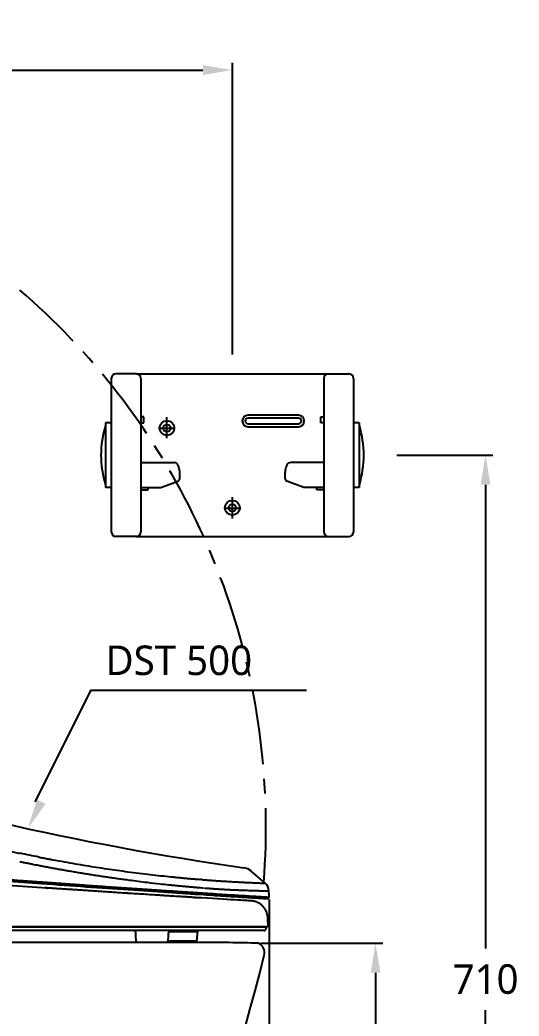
# Model space of a CAD drawing. Extents: x -4361 to 1554, y -156 to 2372.
# Drawn here: x -505 to -166, y 521 to 1196 of the extents above; entities that cross this region are included whole.
import ezdxf

# ---------------------------------------------------------------- set-up
doc = ezdxf.new("R2010")
doc.units = 0
doc.header["$LTSCALE"] = 20
doc.header["$MEASUREMENT"] = 0
doc.linetypes.add('CENTER', pattern=[2, 1.25, -0.25, 0.25, -0.25])
doc.layers.get('0').update_dxf_attribs({"linetype": 'CONTINUOUS'})
doc.layers.get('DEFPOINTS').update_dxf_attribs({"linetype": 'CONTINUOUS'})
for name, color, linetype in [('1', 7, 'CONTINUOUS'), ('2', 2, 'CONTINUOUS'), ('3', 3, 'CONTINUOUS'), ('4', 4, 'CONTINUOUS'), ('CENTER', 2, 'CENTER')]:
    doc.layers.add(name, color=color, linetype=linetype)
doc.styles.add('ROMANS', font='NanumGothic.ttf', dxfattribs={"height": 10.144927})
doc.styles.get("Standard").update_dxf_attribs({"font": 'NanumGothic.ttf'})
doc.dimstyles.get("Standard").update_dxf_attribs({"dimtxt": 2.7, "dimasz": 2.5, "dimexe": 1.5, "dimexo": 1.5, "dimgap": 1.5, "dimtad": 1, "dimdec": 0, "dimlfac": 10, "dimzin": 0, "dimdsep": 46, "dimtxsty": 'Standard', "dimcen": 0, "dimclrt": 2, "dimadec": 0, "dimazin": 0, "dimtfac": 1, "dimtdec": 0, "dimtmove": 0, "dimatfit": 3, "dimfxl": 0, "dimtolj": 1, "dimtzin": 0, "dimarcsym": 0})

# ---------------------------------------------------------------- blocks, each defined once
blk = doc.blocks.new('*D17')
at = {"color": 3, "lineweight": -2}
for p, q in [((-249.21, 901.32), (-184.14, 901.32)), ((-189.14, 881.32), (-189.14, 567.14)), ((-189.14, 211.32), (-189.14, 525.5)), ((-206.35, 191.32), (-184.14, 191.32))]:
    blk.add_line(p, q, dxfattribs=at)
at = {"color": 3}
for points in [[(-192.48, 881.32), (-185.81, 881.32), (-189.14, 901.32)], [(-192.48, 211.32), (-185.81, 211.32), (-189.14, 191.32)]]:
    blk.add_solid(points, dxfattribs=at)
at = {"layer": 'DEFPOINTS', "color": 0}
for p in [(-250.71, 901.32), (-207.85, 191.32), (-189.14, 191.32)]:
    blk.add_point(p, dxfattribs=at)
at = {"color": 2, "insert": (-189.14, 546.32), "char_height": 20, "attachment_point": 5}
blk.add_mtext('\\A1;710', dxfattribs=at)
blk = doc.blocks.new('*D18')
at = {"layer": '1', "color": 3, "lineweight": -2}
for p, q in [((-1080.65, 1108.16), (-1080.65, 1167.15)), ((-1060.65, 1162.15), (-380.65, 1162.15)), ((-360.65, 969.5), (-360.65, 1167.15))]:
    blk.add_line(p, q, dxfattribs=at)
at = {"layer": '1', "color": 3}
for points in [[(-1060.65, 1165.48), (-1060.65, 1158.81), (-1080.65, 1162.15)], [(-380.65, 1165.48), (-380.65, 1158.81), (-360.65, 1162.15)]]:
    blk.add_solid(points, dxfattribs=at)
at = {"layer": 'DEFPOINTS', "color": 0}
for p in [(-360.65, 1162.15), (-1080.65, 1106.66), (-360.65, 968)]:
    blk.add_point(p, dxfattribs=at)
at = {"layer": '1', "color": 2, "insert": (-720.65, 1182.99), "char_height": 20, "attachment_point": 5}
blk.add_mtext('\\A1;720', dxfattribs=at)
blk = doc.blocks.new('*D23')
at = {"color": 3, "lineweight": -2}
for p, q in [((-341.44, 570.7), (-258.65, 570.7)), ((-263.65, 550.7), (-263.65, 401.91)), ((-263.65, 211.32), (-263.65, 360.11)), ((-485.3, 191.32), (-258.65, 191.32))]:
    blk.add_line(p, q, dxfattribs=at)
at = {"color": 3}
for points in [[(-266.98, 550.7), (-260.32, 550.7), (-263.65, 570.7)], [(-266.98, 211.32), (-260.32, 211.32), (-263.65, 191.32)]]:
    blk.add_solid(points, dxfattribs=at)
at = {"layer": 'DEFPOINTS', "color": 0}
for p in [(-342.94, 570.7), (-486.8, 191.32), (-263.65, 191.32)]:
    blk.add_point(p, dxfattribs=at)
at = {"color": 2, "insert": (-263.65, 381.01), "char_height": 20, "attachment_point": 5}
blk.add_mtext('\\A1;380', dxfattribs=at)
blk = doc.blocks.new('*D14')
at = {"color": 3, "lineweight": -2}
for p, q in [((-335.78, 600.46), (-335.78, -45.98)), ((-1080.65, 189.82), (-1080.65, -45.98)), ((-1060.65, -40.98), (-355.78, -40.98))]:
    blk.add_line(p, q, dxfattribs=at)
at = {"color": 3}
for points in [[(-1060.65, -37.64), (-1060.65, -44.31), (-1080.65, -40.98)], [(-355.78, -37.64), (-355.78, -44.31), (-335.78, -40.98)]]:
    blk.add_solid(points, dxfattribs=at)
at = {"layer": 'DEFPOINTS', "color": 0}
for p in [(-335.78, 601.96), (-1080.65, 191.32), (-335.78, -40.98)]:
    blk.add_point(p, dxfattribs=at)
at = {"color": 2, "insert": (-710.22, -20.2), "char_height": 20, "attachment_point": 5}
blk.add_mtext('\\A1;745', dxfattribs=at)

msp = doc.modelspace()

# ---------------------------------------------------------------- linework, layer by layer
for p, q in [((-338.33, 611.4), (-347.82, 619.53)), ((-486.52, 608.23), (-487.13, 608.28)), ((-383.94, 601.48), (-384.42, 601.51)), ((-483.88, 581.82), (-664.45, 581.82)), ((-378.48, 581.82), (-483.88, 581.82)), ((-337.83, 581.82), (-378.48, 581.82)), ((-337.83, 580.82), (-337.83, 581.82)), ((-426.22, 577.82), (-426.22, 575.82)), ((-426.22, 575.82), (-425.98, 572.65)), ((-404.11, 572.65), (-403.83, 575.82)), ((-403.83, 575.82), (-403.83, 577.82)), ((-384.3, 578.56), (-403.63, 578.56)), ((-384.58, 573.27), (-384.3, 578.56))]:
    msp.add_line(p, q)
at = {"flags": 128}
for points in [[(-347.8, 619.51), (-350.19, 621.04), (-352.92, 621.84)], [(-486.59, 608.14), (-509.29, 609.69), (-536.95, 611.35), (-560.82, 613.07), (-584.88, 614.85), (-608.35, 616.64)], [(-384.38, 601.5), (-395.31, 602.19), (-406.86, 602.92), (-419, 603.7), (-431.67, 604.51), (-444.84, 605.37), (-458.44, 606.26), (-472.43, 607.19), (-486.07, 608.11)], [(-348.39, 599.44), (-348.39, 599.44), (-348.57, 599.45), (-349.06, 599.47), (-349.85, 599.51), (-350.79, 599.57), (-351.92, 599.63), (-353.34, 599.71), (-355.03, 599.81), (-356.98, 599.92), (-359.2, 600.05), (-361.68, 600.2), (-364.42, 600.36), (-367.4, 600.54), (-370.62, 600.73), (-374.08, 600.94), (-377.76, 601.16), (-381.67, 601.4), (-385.11, 601.6)]]:
    msp.add_lwpolyline(points, dxfattribs=at)
for centre, radius, start, end in [((-62.29, 2648.01), 2046.91, 252.37726, 261.83817), ((-342.49, 606.32), 6.57, 359.14546, 50.9237), ((-336.78, 601.93), 1, 266.45627, 1.73021), ((-4335.03, 524.32), 4000, 1.11203, 1.17319), ((-348.63, 594.95), 4.5, 87.00132, 92.53693), ((-339.33, 580.82), 1.5, 270, 0), ((-402.33, 577.82), 1.5, 90, 180), ((-383.5, 578.52), 0.8, 90, 177), ((-423.89, 572.77), 2.09, 183.39679, 224.18359), ((-406.1, 572.82), 2, 310.37912, 355), ((-385.58, 573.32), 1, 270, 356.99995), ((-375.47, -477.63), 1048.83, 88.2225, 90.39731), ((-345.82, 564.32), 7, 345.02477, 65.63388), ((-1863.35, 943.02), 1571.02, 331.52271, 345.98549)]:
    msp.add_arc(centre, radius, start, end)
for points, knots in [([(-679.48, 683.4), (-678.7, 683.09), (-677.17, 682.47), (-674.88, 681.57), (-672.64, 680.69), (-670.44, 679.83), (-668.3, 679), (-666.19, 678.18), (-664.14, 677.39), (-662.13, 676.63), (-657.43, 674.85), (-650.07, 672.11), (-639.98, 668.48), (-629.61, 664.87), (-619.29, 661.41), (-608.33, 657.86), (-597.04, 654.34), (-585.59, 650.92), (-574.36, 647.71), (-563.48, 644.72), (-552.47, 641.83), (-541.47, 639.09), (-533.03, 637.08), (-523.05, 635.7), (-519.64, 634.93), (-516.06, 634.14), (-512.3, 633.32), (-508.38, 632.47), (-505.71, 631.91), (-504.34, 631.63)], [0, 0, 0, 0, 0.0138734, 0.0274604, 0.0407621, 0.0537798, 0.0665145, 0.0789673, 0.0911392, 0.1030313, 0.1146445, 0.1743901, 0.2332494, 0.2926039, 0.3566416, 0.4143727, 0.4843971, 0.5538583, 0.6141013, 0.6800954, 0.7433561, 0.8059629, 0.8717218, 0.8905761, 0.9104379, 0.9313089, 0.9531911, 0.9760871, 1, 1, 1, 1]), ([(-696.83, 628.27), (-695.94, 628.19), (-694.15, 628.04), (-691.48, 627.81), (-688.81, 627.58), (-686.15, 627.35), (-683.49, 627.13), (-680.84, 626.9), (-678.19, 626.68), (-675.54, 626.45), (-672.9, 626.23), (-670.27, 626.01), (-667.64, 625.79), (-665.01, 625.57), (-662.39, 625.35), (-659.77, 625.13), (-657.16, 624.92), (-654.55, 624.7), (-651.95, 624.48), (-649.36, 624.27), (-646.76, 624.06), (-644.18, 623.84), (-641.6, 623.63), (-639.02, 623.42), (-636.45, 623.21), (-633.88, 623), (-631.32, 622.79), (-628.77, 622.58), (-626.22, 622.38), (-623.67, 622.17), (-621.13, 621.97), (-618.6, 621.76), (-616.07, 621.56), (-613.55, 621.36), (-611.03, 621.15), (-608.52, 620.95), (-606.01, 620.75), (-603.51, 620.55), (-601.01, 620.36), (-598.52, 620.16), (-596.04, 619.96), (-592.58, 619.69), (-588.14, 619.34), (-582.73, 618.92), (-577.34, 618.5), (-571.96, 618.08), (-566.61, 617.67), (-561.27, 617.26), (-555.95, 616.85), (-550.64, 616.44), (-545.36, 616.04), (-540.09, 615.65), (-534.85, 615.25), (-525.62, 614.86), (-520.41, 614.48), (-515.22, 614.09), (-510.05, 613.71), (-504.91, 613.33), (-499.78, 612.96), (-494.67, 612.59), (-491.28, 612.34), (-489.58, 612.22)], [0, 0, 0, 0, 0.0129911, 0.0259606, 0.0389085, 0.0518349, 0.0647398, 0.0776231, 0.0904848, 0.103325, 0.1161436, 0.1289406, 0.1417161, 0.1544701, 0.1672024, 0.1799133, 0.1926025, 0.2052702, 0.2179163, 0.2305409, 0.2431439, 0.2557254, 0.2682852, 0.2808236, 0.2933403, 0.3058355, 0.3183091, 0.3307612, 0.3431916, 0.3556006, 0.3679879, 0.3803537, 0.3926979, 0.4050206, 0.4173217, 0.4296012, 0.4418591, 0.4540955, 0.4663103, 0.4785035, 0.4906752, 0.5028253, 0.529434, 0.5559936, 0.5825041, 0.6089656, 0.635378, 0.6617414, 0.6880557, 0.7143209, 0.740537, 0.7667041, 0.7928221, 0.8188911, 0.844911, 0.8708818, 0.8968036, 0.9226763, 0.9484999, 0.9742745, 1, 1, 1, 1]), ([(-491.81, 629.1), (-491.43, 629.03), (-490.68, 628.88), (-489.93, 628.74), (-489.55, 628.67)], [0, 0, 0, 0, 0.499994, 1, 1, 1, 1]), ([(-489.55, 628.67), (-489.1, 628.58), (-488.18, 628.4), (-486.79, 628.13), (-485.37, 627.86), (-483.92, 627.59), (-480.3, 626.91), (-474.65, 625.88), (-467.15, 624.57), (-457.5, 622.97), (-445.59, 621.12), (-433.57, 619.44), (-423.8, 618.19), (-416.27, 617.28), (-409.09, 616.47), (-403.53, 615.89), (-399.47, 615.48), (-396.79, 615.22), (-394.19, 614.97), (-391.66, 614.74), (-389.21, 614.52), (-386.82, 614.31), (-384.51, 614.11), (-383, 613.99), (-382.25, 613.93)], [0, 0, 0, 0, 0.01144, 0.023136, 0.035087, 0.047293, 0.059754, 0.126886, 0.191105, 0.252501, 0.37783, 0.506279, 0.579686, 0.651397, 0.721418, 0.78976, 0.817745, 0.845233, 0.872232, 0.898744, 0.924774, 0.950325, 0.975399, 1, 1, 1, 1]), ([(-696.91, 627.24), (-662.62, 624.3), (-628.31, 621.47), (-560.41, 616.11), (-522.81, 613.57), (-489.95, 611.2)], [0, 0, 0, 0, 0.5, 0.5, 1, 1, 1, 1]), ([(-490.3, 611.23), (-491.11, 611.29), (-492.75, 611.4), (-495.21, 611.58), (-497.66, 611.76), (-500.12, 611.94), (-502.58, 612.12), (-505.03, 612.3), (-507.49, 612.48), (-509.95, 612.66), (-512.41, 612.84), (-514.87, 613.02), (-521, 613.47), (-534.81, 614.21), (-548.31, 615.22), (-561.85, 616.26), (-575.33, 617.3), (-588.76, 618.35), (-601.96, 619.39), (-615.04, 620.44), (-627.78, 621.47), (-640.31, 622.49), (-652.34, 623.48), (-664.09, 624.46), (-673.51, 625.25), (-680.88, 625.87), (-686.2, 626.33), (-691.55, 626.78), (-695.12, 627.09), (-696.91, 627.24)], [0, 0, 0, 0, 0.012464, 0.024918, 0.037363, 0.049797, 0.062222, 0.074637, 0.087043, 0.09944, 0.111828, 0.124207, 0.136578, 0.204114, 0.271685, 0.338603, 0.405781, 0.47176, 0.537293, 0.60049, 0.66414, 0.724262, 0.784264, 0.840206, 0.896076, 0.921897, 0.947823, 0.973857, 1, 1, 1, 1]), ([(-504.57, 626.06), (-503.86, 625.91), (-502.44, 625.62), (-500.31, 625.19), (-498.19, 624.76), (-496.09, 624.35), (-494, 623.94), (-492.61, 623.67), (-491.92, 623.53)], [0, 0, 0, 0, 0.169159, 0.337321, 0.504485, 0.670654, 0.835825, 1, 1, 1, 1]), ([(-489.66, 623.09), (-489.17, 623), (-488.2, 622.81), (-486.73, 622.53), (-485.24, 622.25), (-483.74, 621.97), (-482.23, 621.69), (-480.7, 621.41), (-479.15, 621.13), (-477.59, 620.85), (-476.01, 620.57), (-474.42, 620.29), (-472.82, 620.01), (-471.2, 619.73), (-469.57, 619.44), (-467.92, 619.16), (-466.26, 618.88), (-464.59, 618.6), (-462.9, 618.33), (-461.2, 618.05), (-459.49, 617.77), (-457.77, 617.5), (-456.03, 617.22), (-454.28, 616.95), (-452.52, 616.67), (-450.75, 616.4), (-448.97, 616.13), (-447.17, 615.87), (-445.37, 615.6), (-443.55, 615.34), (-441.73, 615.08), (-439.9, 614.82), (-438.05, 614.56), (-436.2, 614.3), (-434.34, 614.05), (-432.47, 613.8), (-427.08, 613.08), (-419.33, 612.12), (-410.4, 611.09), (-404.53, 610.47), (-400.59, 610.06), (-397.65, 609.77), (-394.79, 609.49), (-392.06, 609.24), (-389.47, 609), (-387, 608.78), (-384.65, 608.58), (-382.42, 608.4), (-380.99, 608.28), (-380.29, 608.23)], [0, 0, 0, 0, 0.011972, 0.024091, 0.036357, 0.04877, 0.061331, 0.074038, 0.086893, 0.099894, 0.113043, 0.126339, 0.139781, 0.153371, 0.167109, 0.180993, 0.195024, 0.209202, 0.223528, 0.238001, 0.25262, 0.267387, 0.282301, 0.297362, 0.31257, 0.327924, 0.343426, 0.359075, 0.374871, 0.390814, 0.406903, 0.42314, 0.439523, 0.456054, 0.472731, 0.489556, 0.506527, 0.618756, 0.703402, 0.760464, 0.789942, 0.819779, 0.848594, 0.876385, 0.903153, 0.928899, 0.953622, 0.977322, 1, 1, 1, 1]), ([(-381.03, 603.73), (-381.4, 603.76), (-382.13, 603.81), (-383.24, 603.88), (-384.35, 603.95), (-385.47, 604.02), (-386.59, 604.1), (-389.44, 604.28), (-394.09, 604.59), (-400.57, 605.01), (-407.14, 605.45), (-413.93, 605.9), (-421.04, 606.38), (-428.54, 606.89), (-436.26, 607.42), (-444.17, 607.96), (-452.18, 608.52), (-460.12, 609.08), (-468.05, 609.63), (-474.24, 610.07), (-478.78, 610.4), (-481.64, 610.6), (-484.51, 610.81), (-487.39, 611.02), (-489.33, 611.16), (-490.3, 611.23)], [0, 0, 0, 0, 0.01203, 0.02403, 0.036003, 0.047947, 0.059864, 0.071754, 0.138424, 0.204914, 0.268844, 0.3328, 0.401468, 0.470091, 0.540564, 0.611119, 0.680658, 0.750214, 0.815877, 0.881849, 0.905421, 0.92902, 0.952647, 0.976306, 1, 1, 1, 1]), ([(-489.58, 612.22), (-489.59, 612.07), (-489.61, 611.93), (-489.66, 611.68), (-489.69, 611.58), (-489.74, 611.41), (-489.78, 611.34), (-489.86, 611.23), (-489.9, 611.2), (-489.95, 611.2)], [0, 0, 0, 0, 0.25, 0.25, 0.5, 0.5, 0.75, 0.75, 1, 1, 1, 1]), ([(-489.95, 611.2), (-479.68, 610.46), (-469.61, 609.74), (-449.97, 608.36), (-440.4, 607.7), (-421.93, 606.44), (-413.02, 605.84), (-395.99, 604.71), (-387.86, 604.18), (-380.19, 603.68)], [0, 0, 0, 0, 0.25, 0.25, 0.5, 0.5, 0.75, 0.75, 1, 1, 1, 1]), ([(-489.58, 612.22), (-489.05, 612.18), (-488, 612.11), (-486.42, 611.99), (-484.85, 611.88), (-483.29, 611.77), (-481.73, 611.66), (-480.18, 611.55), (-478.64, 611.44), (-477.1, 611.33), (-475.57, 611.22), (-474.05, 611.11), (-472.54, 611), (-471.03, 610.9), (-469.53, 610.79), (-468.04, 610.69), (-466.55, 610.58), (-465.07, 610.48), (-463.6, 610.37), (-462.14, 610.27), (-460.68, 610.17), (-457.21, 609.93), (-451.79, 609.55), (-444.52, 609.04), (-437.41, 608.56), (-430.42, 608.08), (-423.54, 607.61), (-416.76, 607.16), (-410.17, 606.72), (-405.01, 606.37), (-401.19, 606.12), (-398.66, 605.95), (-396.15, 605.79), (-393.67, 605.62), (-391.22, 605.46), (-388.8, 605.31), (-386.41, 605.15), (-384.05, 605), (-381.72, 604.85), (-380.19, 604.75), (-379.42, 604.7)], [0, 0, 0, 0, 0.012828, 0.025626, 0.038392, 0.051127, 0.063832, 0.076505, 0.089147, 0.101759, 0.114339, 0.126889, 0.139407, 0.151895, 0.164351, 0.176777, 0.189171, 0.201534, 0.213867, 0.226168, 0.238439, 0.250678, 0.314057, 0.376887, 0.439167, 0.500898, 0.563926, 0.626563, 0.688811, 0.750669, 0.775798, 0.800883, 0.825925, 0.850923, 0.875878, 0.90079, 0.925657, 0.950482, 0.975263, 1, 1, 1, 1]), ([(-386.23, 601.7), (-386.6, 601.72), (-387.34, 601.76), (-388.47, 601.84), (-389.64, 601.91), (-390.83, 601.98), (-392.04, 602.06), (-393.29, 602.14), (-394.57, 602.22), (-395.88, 602.3), (-397.22, 602.38), (-400.29, 602.58), (-405.08, 602.88), (-412.82, 603.37), (-421.96, 603.95), (-431.16, 604.54), (-439.14, 605.05), (-445.72, 605.48), (-452.39, 605.92), (-459.07, 606.35), (-465.84, 606.8), (-471.43, 607.17), (-475.75, 607.45), (-478.64, 607.65), (-481.45, 607.83), (-484.2, 608.02), (-486.01, 608.14), (-486.9, 608.2)], [0, 0, 0, 0, 0.013183, 0.026616, 0.040298, 0.054227, 0.068402, 0.08282, 0.097482, 0.112385, 0.12753, 0.142916, 0.216094, 0.285799, 0.391735, 0.500091, 0.561653, 0.62509, 0.689152, 0.750072, 0.811182, 0.875037, 0.901509, 0.927241, 0.952234, 0.976488, 1, 1, 1, 1]), ([(-381.44, 613.86), (-381.15, 613.84), (-380.56, 613.79), (-379.7, 613.72), (-378.86, 613.66), (-378.03, 613.59), (-377.21, 613.53), (-376.42, 613.47), (-375.64, 613.41), (-374.88, 613.35), (-374.13, 613.3), (-373.39, 613.25), (-372.47, 613.18), (-371.36, 613.1), (-370.05, 613.01), (-368.74, 612.92), (-367.44, 612.84), (-366.14, 612.76), (-365.29, 612.7), (-364.86, 612.68)], [0, 0, 0, 0, 0.0486696, 0.0967577, 0.1442705, 0.191214, 0.237594, 0.283416, 0.3286853, 0.373407, 0.4175861, 0.4612274, 0.5043354, 0.5838152, 0.6645007, 0.7464237, 0.8296204, 0.914131, 1, 1, 1, 1]), ([(-379.47, 608.16), (-379.18, 608.14), (-378.59, 608.09), (-377.72, 608.02), (-376.86, 607.96), (-376.02, 607.89), (-375.19, 607.83), (-374.37, 607.77), (-373.57, 607.71), (-372.78, 607.66), (-372, 607.61), (-371.24, 607.55), (-370.49, 607.51), (-369.76, 607.46), (-369.03, 607.41), (-368.32, 607.37), (-367.62, 607.33), (-366.94, 607.29), (-366.26, 607.25), (-365.6, 607.21), (-364.95, 607.18), (-364.31, 607.14), (-363.69, 607.11), (-363.07, 607.08), (-362.67, 607.06), (-362.47, 607.05)], [0, 0, 0, 0, 0.047392, 0.094429, 0.141112, 0.18744, 0.233412, 0.279028, 0.324289, 0.369193, 0.413741, 0.457933, 0.501768, 0.545248, 0.58837, 0.631137, 0.673547, 0.7156, 0.757298, 0.798639, 0.839624, 0.880253, 0.920525, 0.960441, 1, 1, 1, 1]), ([(-364.86, 612.68), (-364.09, 612.63), (-362.55, 612.54), (-360.3, 612.41), (-357.92, 612.28), (-355.93, 612.17), (-354.33, 612.09), (-353.23, 612.04), (-352.18, 611.98), (-351.2, 611.94), (-350.29, 611.89), (-349.42, 611.85), (-348.23, 611.8), (-346.8, 611.73), (-345.2, 611.66), (-343.72, 611.6), (-342.24, 611.54), (-341.08, 611.49), (-340.26, 611.46), (-339.77, 611.45), (-339.36, 611.43), (-338.98, 611.41), (-338.64, 611.4), (-338.43, 611.39), (-338.31, 611.39), (-338.33, 611.39), (-338.34, 611.39)], [0, 0, 0, 0, 0.045615, 0.091134, 0.140788, 0.200489, 0.228935, 0.256635, 0.283594, 0.309816, 0.3353, 0.360047, 0.38405, 0.442328, 0.495585, 0.551706, 0.61443, 0.691877, 0.734636, 0.771224, 0.80157, 0.839324, 0.886538, 0.936166, 0.974305, 1, 1, 1, 1]), ([(-338.05, 601.01), (-338.05, 601.01), (-337.94, 601), (-338.32, 601.02), (-339.23, 601.08), (-340.88, 601.18), (-343.16, 601.32), (-346.06, 601.51), (-349.82, 601.74), (-354.57, 602.04), (-360.39, 602.41), (-366.81, 602.82), (-373.64, 603.26), (-378.59, 603.58), (-381.03, 603.73)], [0, 0, 0, 0, 0.000325, 0.085218, 0.170152, 0.255095, 0.340059, 0.425229, 0.510167, 0.61232, 0.714244, 0.813635, 0.908369, 1, 1, 1, 1]), ([(-380.19, 603.68), (-377.51, 603.51), (-372.16, 603.16), (-365, 602.7), (-358.53, 602.29), (-352.85, 601.93), (-347.98, 601.63), (-343.95, 601.37), (-340.79, 601.18), (-338.5, 601.03), (-337.22, 600.96), (-336.69, 600.92), (-336.84, 600.93), (-336.84, 600.93)], [0, 0, 0, 0, 0.100069, 0.200122, 0.300157, 0.400159, 0.500121, 0.600064, 0.700005, 0.799938, 0.899858, 0.999757, 1, 1, 1, 1]), ([(-379.42, 604.7), (-376.7, 604.52), (-371.31, 604.18), (-364.1, 603.72), (-357.59, 603.31), (-351.89, 602.95), (-346.99, 602.64), (-342.94, 602.39), (-339.75, 602.19), (-337.48, 602.05), (-336.05, 601.97), (-335.87, 601.95), (-335.78, 601.95)], [0, 0, 0, 0, 0.101033, 0.200696, 0.300439, 0.400656, 0.500028, 0.600378, 0.70027, 0.80012, 0.900162, 1, 1, 1, 1]), ([(-362.47, 607.05), (-361.5, 607), (-359.51, 606.91), (-356.67, 606.79), (-354.02, 606.69), (-351.71, 606.61), (-349.7, 606.54), (-347.86, 606.48), (-345.98, 606.43), (-344.12, 606.38), (-342.31, 606.33), (-340.67, 606.3), (-339.17, 606.27), (-337.83, 606.24), (-336.78, 606.23), (-336.15, 606.22), (-335.81, 606.21), (-335.92, 606.22), (-335.95, 606.22)], [0, 0, 0, 0, 0.057523, 0.117499, 0.179928, 0.235341, 0.283339, 0.333259, 0.385102, 0.447383, 0.51168, 0.577993, 0.646321, 0.725953, 0.81255, 0.893893, 0.974507, 1, 1, 1, 1]), ([(-336.65, 587.99), (-336.66, 588.1), (-336.67, 588.33), (-336.7, 588.66), (-336.74, 588.99), (-336.79, 589.31), (-336.84, 589.62), (-336.9, 589.92), (-336.97, 590.22), (-337.04, 590.51), (-337.12, 590.79), (-337.2, 591.06), (-337.29, 591.33), (-337.38, 591.59), (-337.47, 591.84), (-337.57, 592.08), (-337.67, 592.31), (-337.78, 592.54), (-337.88, 592.75), (-337.99, 592.96), (-338.09, 593.17), (-338.2, 593.36), (-338.31, 593.55), (-338.42, 593.73), (-338.53, 593.9), (-338.64, 594.07), (-338.74, 594.23), (-338.85, 594.38), (-338.95, 594.53), (-339.06, 594.66), (-339.16, 594.8), (-339.26, 594.92), (-339.35, 595.04), (-339.45, 595.16), (-339.54, 595.26), (-339.63, 595.37), (-339.71, 595.46), (-339.8, 595.55), (-339.88, 595.64), (-339.95, 595.72), (-340.02, 595.8), (-340.09, 595.87), (-340.16, 595.93), (-340.22, 595.99), (-340.27, 596.05), (-340.33, 596.1), (-340.37, 596.14), (-340.59, 596.34), (-340.97, 596.68), (-341.55, 597.14), (-342.16, 597.55), (-342.78, 597.93), (-343.43, 598.26), (-344.08, 598.55), (-344.75, 598.8), (-345.43, 599.01), (-346.11, 599.18), (-346.8, 599.31), (-347.48, 599.4), (-348.17, 599.44), (-348.63, 599.44), (-348.85, 599.44)], [0, 0, 0, 0, 0.018456, 0.036575, 0.054356, 0.071799, 0.088904, 0.105672, 0.122102, 0.138194, 0.153949, 0.169366, 0.184445, 0.199186, 0.21359, 0.227656, 0.241384, 0.254774, 0.267827, 0.280542, 0.292919, 0.304959, 0.316661, 0.328025, 0.339051, 0.34974, 0.360091, 0.370104, 0.379779, 0.389117, 0.398117, 0.406779, 0.415103, 0.42309, 0.430739, 0.43805, 0.445024, 0.451659, 0.457957, 0.463917, 0.46954, 0.474825, 0.479772, 0.484381, 0.488652, 0.492586, 0.496182, 0.499441, 0.539593, 0.579472, 0.619075, 0.658404, 0.697458, 0.736237, 0.774742, 0.812972, 0.850927, 0.888607, 0.926013, 0.963144, 1, 1, 1, 1]), ([(-611.17, 581.82), (-610.37, 581.82), (-608.79, 581.82), (-606.41, 581.82), (-604.03, 581.82), (-601.65, 581.82), (-599.28, 581.82), (-596.9, 581.82), (-594.53, 581.82), (-592.16, 581.82), (-589.79, 581.82), (-587.43, 581.82), (-585.06, 581.82), (-582.7, 581.82), (-580.34, 581.82), (-577.98, 581.82), (-575.62, 581.82), (-573.26, 581.82), (-570.91, 581.82), (-568.56, 581.82), (-566.21, 581.82), (-563.86, 581.82), (-561.51, 581.82), (-559.17, 581.82), (-556.83, 581.82), (-554.49, 581.82), (-552.15, 581.82), (-549.82, 581.82), (-547.48, 581.82), (-545.15, 581.82), (-542.82, 581.82), (-540.5, 581.82), (-538.17, 581.82), (-535.85, 581.82), (-533.53, 581.82), (-531.22, 581.82), (-524.9, 581.82), (-522.59, 581.82), (-520.28, 581.82), (-517.98, 581.82), (-515.67, 581.82), (-513.37, 581.82), (-511.08, 581.82), (-508.78, 581.82), (-506.49, 581.82), (-504.2, 581.82), (-501.91, 581.82), (-499.63, 581.82), (-497.35, 581.82), (-495.07, 581.82), (-492.8, 581.82), (-490.52, 581.82), (-488.25, 581.82), (-485.99, 581.82), (-484.48, 581.82), (-483.73, 581.82)], [0, 0, 0, 0, 0.018931, 0.03786, 0.056787, 0.075711, 0.094633, 0.113552, 0.132469, 0.151383, 0.170295, 0.189204, 0.208111, 0.227016, 0.245918, 0.264818, 0.283715, 0.30261, 0.321502, 0.340392, 0.359279, 0.378164, 0.397047, 0.415927, 0.434805, 0.45368, 0.472553, 0.491423, 0.510291, 0.529156, 0.548019, 0.56688, 0.585738, 0.604594, 0.623447, 0.642298, 0.661146, 0.679992, 0.698836, 0.717677, 0.736515, 0.755352, 0.774185, 0.793017, 0.811845, 0.830672, 0.849496, 0.868317, 0.887137, 0.905953, 0.924767, 0.943579, 0.962389, 0.981196, 1, 1, 1, 1]), ([(-483.73, 581.82), (-473.77, 581.82), (-464.01, 581.82), (-445.03, 581.82), (-435.81, 581.82), (-418.04, 581.82), (-409.49, 581.82), (-393.2, 581.82), (-385.45, 581.82), (-378.16, 581.82)], [0, 0, 0, 0, 0.25, 0.25, 0.5, 0.5, 0.75, 0.75, 1, 1, 1, 1]), ([(-378.16, 581.82), (-371.71, 581.82), (-365.9, 581.82), (-355.77, 581.82), (-351.46, 581.82), (-344.5, 581.82), (-341.85, 581.82), (-338.3, 581.82), (-337.4, 581.82), (-337.4, 581.82)], [0, 0, 0, 0, 0.25, 0.25, 0.5, 0.5, 0.75, 0.75, 1, 1, 1, 1]), ([(-336.41, 582.87), (-336.41, 582.85), (-336.4, 582.71), (-336.46, 582.43), (-336.64, 582.15), (-336.84, 581.99), (-337.01, 581.9), (-337.2, 581.83), (-337.34, 581.82), (-337.4, 581.82)], [0, 0, 0, 0, 0.02977, 0.271719, 0.513668, 0.627471, 0.74646, 0.870637, 1, 1, 1, 1]), ([(-484.35, 579.32), (-485.14, 579.32), (-486.71, 579.32), (-489.08, 579.32), (-491.46, 579.32), (-493.83, 579.32), (-496.21, 579.32), (-498.59, 579.32), (-500.97, 579.32), (-503.36, 579.32), (-505.74, 579.32), (-508.14, 579.32), (-510.53, 579.32), (-512.93, 579.32), (-515.33, 579.32), (-517.73, 579.32), (-520.13, 579.32), (-522.54, 579.32), (-524.95, 579.32), (-534.19, 579.32), (-542.27, 579.32), (-553.24, 579.32), (-564.24, 579.32), (-575.28, 579.32), (-586.36, 579.32), (-597.47, 579.32), (-608.6, 579.32), (-617.69, 579.32), (-624.72, 579.32), (-629.68, 579.32), (-634.64, 579.32), (-639.6, 579.32), (-644.57, 579.32), (-649.54, 579.32), (-654.51, 579.32), (-659.48, 579.32), (-662.8, 579.32), (-664.45, 579.32)], [0, 0, 0, 0, 0.0138759, 0.02775, 0.0416226, 0.0554937, 0.0693637, 0.0832328, 0.0971012, 0.1109691, 0.1248368, 0.1387045, 0.1525723, 0.1664406, 0.1803096, 0.1941794, 0.2080504, 0.2219227, 0.2357965, 0.2496721, 0.3122633, 0.3748347, 0.4374067, 0.5000003, 0.5625915, 0.6251628, 0.6877349, 0.7503284, 0.7780775, 0.8058204, 0.833559, 0.8612951, 0.8890303, 0.9167667, 0.9445059, 0.9722497, 1, 1, 1, 1]), ([(-379.56, 579.32), (-379.94, 579.32), (-380.7, 579.32), (-381.85, 579.32), (-383.01, 579.32), (-384.17, 579.32), (-385.35, 579.32), (-386.52, 579.32), (-387.71, 579.32), (-388.9, 579.32), (-390.1, 579.32), (-391.31, 579.32), (-392.52, 579.32), (-393.74, 579.32), (-394.97, 579.32), (-396.2, 579.32), (-397.45, 579.32), (-398.7, 579.32), (-399.95, 579.32), (-401.21, 579.32), (-404.08, 579.32), (-408.62, 579.32), (-414.92, 579.32), (-421.37, 579.32), (-427.94, 579.32), (-434.64, 579.32), (-441.46, 579.32), (-448.4, 579.32), (-454.03, 579.32), (-458.28, 579.32), (-461.12, 579.32), (-463.98, 579.32), (-466.85, 579.32), (-469.73, 579.32), (-472.62, 579.32), (-475.53, 579.32), (-478.46, 579.32), (-481.4, 579.32), (-483.36, 579.32), (-484.35, 579.32)], [0, 0, 0, 0, 0.013123, 0.026242, 0.039357, 0.052469, 0.065577, 0.078684, 0.091788, 0.104891, 0.117993, 0.131095, 0.144197, 0.1573, 0.170404, 0.18351, 0.196618, 0.20973, 0.222844, 0.235963, 0.249086, 0.311842, 0.374541, 0.437241, 0.500001, 0.562757, 0.625456, 0.688156, 0.750915, 0.775844, 0.800759, 0.825663, 0.850561, 0.875454, 0.900348, 0.925246, 0.950152, 0.975069, 1, 1, 1, 1]), ([(-427.52, 579.32), (-427.35, 579.32), (-427.18, 579.28), (-426.87, 579.13), (-426.72, 579.02), (-426.48, 578.74), (-426.39, 578.58), (-426.26, 578.21), (-426.22, 578.02), (-426.22, 577.82)], [0, 0, 0, 0, 0.25, 0.25, 0.5, 0.5, 0.75, 0.75, 1, 1, 1, 1]), ([(-339.33, 579.32), (-339.33, 579.32), (-339.33, 579.32), (-339.35, 579.32), (-339.37, 579.32), (-339.41, 579.32), (-339.45, 579.32), (-339.51, 579.32), (-339.58, 579.32), (-339.65, 579.32), (-339.74, 579.32), (-339.83, 579.32), (-339.94, 579.32), (-340.25, 579.32), (-340.9, 579.32), (-342.16, 579.32), (-343.77, 579.32), (-345.7, 579.32), (-347.95, 579.32), (-350.5, 579.32), (-353.35, 579.32), (-356.44, 579.32), (-359.8, 579.32), (-363.37, 579.32), (-367.15, 579.32), (-370.24, 579.32), (-372.51, 579.32), (-373.88, 579.32), (-375.26, 579.32), (-376.67, 579.32), (-378.1, 579.32), (-379.07, 579.32), (-379.56, 579.32)], [0, 0, 0, 0, 0.0109605, 0.0219172, 0.0328709, 0.0438224, 0.0547725, 0.0657219, 0.0766714, 0.0876219, 0.098574, 0.1095286, 0.1204865, 0.1314483, 0.1968292, 0.2622148, 0.3269376, 0.3916652, 0.4554252, 0.5191901, 0.5817103, 0.6442351, 0.7052715, 0.7663126, 0.8256586, 0.8850095, 0.9041796, 0.9233422, 0.9425013, 0.9616612, 0.980826, 1, 1, 1, 1]), ([(-487.01, 571.32), (-495.08, 571.32), (-503.22, 571.32), (-519.57, 571.32), (-531.79, 571.32), (-548.31, 571.32), (-556.62, 571.32), (-573.29, 571.32), (-581.65, 571.32), (-598.44, 571.32), (-606.86, 571.32), (-623.74, 571.32), (-632.2, 571.32), (-649.15, 571.32), (-657.64, 571.32), (-674.62, 571.32), (-683.13, 571.32), (-691.63, 571.32)], [0, 0, 0, 0, 0.125, 0.125, 0.25, 0.25, 0.375, 0.375, 0.5, 0.5, 0.625, 0.625, 0.75, 0.75, 0.875, 0.875, 1, 1, 1, 1]), ([(-383.77, 571.32), (-387.3, 571.32), (-390.95, 571.32), (-398.47, 571.32), (-402.34, 571.32), (-410.28, 571.32), (-414.35, 571.32), (-422.68, 571.32), (-426.94, 571.32), (-435.63, 571.32), (-440.06, 571.32), (-449.08, 571.32), (-453.67, 571.32), (-462.98, 571.32), (-467.7, 571.32), (-477.27, 571.32), (-482.11, 571.32), (-487.01, 571.32)], [0, 0, 0, 0, 0.125, 0.125, 0.25, 0.25, 0.375, 0.375, 0.5, 0.5, 0.625, 0.625, 0.75, 0.75, 0.875, 0.875, 1, 1, 1, 1]), ([(-404.2, 572.32), (-403.56, 572.32), (-400.98, 572.32), (-397.2, 572.32), (-392.96, 572.32), (-389.65, 572.32), (-387.3, 572.32), (-385.84, 572.32), (-385.67, 572.32), (-385.58, 572.32)], [0, 0, 0, 0, 0.0524426, 0.2112526, 0.3711777, 0.5311027, 0.6899128, 0.8465391, 1, 1, 1, 1]), ([(-382.74, 571.17), (-382.74, 571.18), (-383.07, 571.32), (-383.42, 571.32), (-383.77, 571.32)], [0, 0, 0, 0, 0.007117, 1, 1, 1, 1])]:
    msp.add_open_spline(points, degree=3, knots=knots)
for points, degree in [([(-491.81, 629.1), (-495.98, 629.92), (-500.16, 630.76), (-504.34, 631.63)], 3), ([(-491.92, 623.53), (-491.17, 623.39), (-490.41, 623.24), (-489.66, 623.09)], 3), ([(-486.9, 608.2), (-487.08, 608.21), (-487.26, 608.22), (-487.45, 608.23)], 3), ([(-486.6, 608.06), (-487.07, 608.16)], 1), ([(-486.53, 608.13), (-486.07, 608.04)], 1), ([(-381.44, 613.86), (-381.71, 613.88), (-381.98, 613.91), (-382.25, 613.93)], 3), ([(-385.76, 601.67), (-386.24, 601.62)], 1), ([(-386.23, 601.7), (-386.08, 601.69), (-385.92, 601.68), (-385.76, 601.67)], 3), ([(-385.11, 601.57), (-385.77, 601.61)], 1), ([(-336.41, 582.87), (-336.49, 584.57), (-336.58, 586.28), (-336.66, 587.99)], 3)]:
    msp.add_open_spline(points, degree=degree)
at = {"layer": '1'}
for p, q in [((-404.98, 912.75), (-404.98, 927.06)), ((-410.37, 919.63), (-399.35, 919.63)), ((-360.65, 858.52), (-360.65, 872.83)), ((-366.04, 865.4), (-355.02, 865.4))]:
    msp.add_line(p, q, dxfattribs=at)
at = {"layer": '3'}
msp.add_lwpolyline([(-494.17, 666.53), (-456.42, 742.23), (-310.36, 742.23)], dxfattribs=at)
msp.add_solid([(-487.18, 665.05), (-499.09, 648.64), (-493.15, 668.02)], dxfattribs=at)
at = {"layer": '4'}
for p, q in [((-442.65, 953.32), (-442.65, 849.32)), ((-425.65, 956.32), (-439.65, 956.32)), ((-425.65, 956.32), (-295.65, 956.32)), ((-422.65, 953.32), (-422.65, 849.32)), ((-298.65, 953.32), (-298.65, 849.32)), ((-295.65, 956.32), (-281.65, 956.32)), ((-278.65, 953.32), (-278.65, 849.32)), ((-420.55, 927.34), (-422.65, 927.34)), ((-420.55, 923.32), (-420.55, 927.34)), ((-300.74, 927.34), (-298.65, 927.34)), ((-300.74, 923.32), (-300.74, 927.34)), ((-446.65, 923.32), (-446.65, 879.32)), ((-442.65, 923.32), (-446.65, 923.32)), ((-422.65, 923.32), (-420.55, 923.32)), ((-298.65, 923.32), (-300.74, 923.32)), ((-274.65, 923.32), (-278.65, 923.32)), ((-274.65, 923.32), (-274.65, 879.32)), ((-422.65, 896.32), (-400.19, 896.32)), ((-298.65, 896.32), (-321.1, 896.32)), ((-442.65, 879.32), (-446.65, 879.32)), ((-422.65, 879.32), (-409.16, 879.32)), ((-422.65, 877.77), (-417.8, 877.77)), ((-417.8, 877.77), (-417.8, 879.32)), ((-409.16, 879.32), (-397.62, 883.74)), ((-312.14, 879.32), (-323.68, 883.74)), ((-298.65, 879.32), (-312.14, 879.32)), ((-303.5, 877.77), (-303.5, 879.32)), ((-298.65, 877.77), (-303.5, 877.77)), ((-274.65, 879.32), (-278.65, 879.32)), ((-425.65, 846.32), (-439.65, 846.32)), ((-425.65, 846.32), (-295.65, 846.32)), ((-295.65, 846.32), (-281.65, 846.32))]:
    msp.add_line(p, q, dxfattribs=at)
for points in [[(-315.81, 920.59, 1), (-315.81, 928.37), (-350.03, 928.37, 1), (-350.03, 920.59)], [(-315.81, 922.59, 1), (-315.81, 926.37), (-350.03, 926.37, 1), (-350.03, 922.59)]]:
    msp.add_lwpolyline(points, format="xyb", close=True, dxfattribs=at)
for centre, radius in [((-404.98, 919.63), 5), ((-404.98, 919.63), 2.5), ((-360.65, 865.67), 5), ((-360.65, 865.67), 2.5)]:
    msp.add_circle(centre, radius, dxfattribs=at)
for centre, radius, start, end in [((-439.65, 953.32), 3, 90, 180), ((-425.65, 953.32), 3, 0, 90), ((-295.65, 953.32), 3, 90, 180), ((-281.65, 953.32), 3, 0, 90), ((-381.47, 901.32), 68.18, 162.94091, 197.05909), ((-339.82, 901.32), 68.18, 342.94091, 17.05909), ((-400.19, 893.32), 3, 20.74303, 90), ((-414.72, 887.82), 18.53, 352.32155, 20.74303), ((-306.58, 887.82), 18.53, 159.25697, 187.67845), ((-321.1, 893.32), 3, 90, 159.25697), ((-398.33, 885.61), 2, 290.97192, 352.32155), ((-322.96, 885.61), 2, 187.67845, 249.02808), ((-439.65, 849.32), 3, 180, 270), ((-425.65, 849.32), 3, 270, 0), ((-295.65, 849.32), 3, 180, 270), ((-281.65, 849.32), 3, 270, 0)]:
    msp.add_arc(centre, radius, start, end, dxfattribs=at)
at = {"layer": 'CENTER', "color": 1, "linetype": 'CENTER', "ltscale": 2}
msp.add_arc((-818.14, 649.4), 480.22, 355.55686, 87.16233, dxfattribs=at)

# ---------------------------------------------------------------- texts
at = {"layer": '2', "insert": (-446.55, 762.23), "char_height": 20, "attachment_point": 4, "style": 'ROMANS'}
msp.add_mtext('DST 500', dxfattribs=at)

# ---------------------------------------------------------------- dimensions: what is measured, and where the dimension line sits
dim = msp.add_linear_dim(base=(-189.14, 191.32), p1=(-250.71, 901.32), p2=(-207.85, 191.32), angle=90, dimstyle='Standard', override={"dimtxt": 20, "dimasz": 20, "dimexe": 5, "dimgap": 10, "dimtih": 1, "dimtoh": 1, "dimlfac": 1, "dimzin": 12, "dimclrd": 3, "dimclre": 3, "dimazin": 2, "dimarcsym": 1})
dim.commit()
dim.dimension.update_dxf_attribs({"geometry": '*D17', "text_midpoint": (-189.14, 546.32), "dimtype": 160})
dim = msp.add_linear_dim(base=(-335.78, -40.98), p1=(-1080.65, 191.32), p2=(-335.78, 601.96), dimstyle='Standard', override={"dimtxt": 20, "dimasz": 20, "dimexe": 5, "dimgap": 10, "dimlfac": 1, "dimzin": 12, "dimclrd": 3, "dimclre": 3, "dimazin": 2, "dimarcsym": 1})
dim.commit()
dim.dimension.update_dxf_attribs({"geometry": '*D14', "text_midpoint": (-710.22, -40.98), "dimtype": 160})
dim = msp.add_linear_dim(base=(-263.65, 191.32), p1=(-342.94, 570.7), p2=(-486.8, 191.32), angle=90, text='380', dimstyle='Standard', override={"dimtxt": 20, "dimasz": 20, "dimexe": 5, "dimgap": 10, "dimtih": 1, "dimtoh": 1, "dimlfac": 1, "dimzin": 12, "dimclrd": 3, "dimclre": 3, "dimazin": 2, "dimarcsym": 1})
dim.commit()
dim.dimension.update_dxf_attribs({"geometry": '*D23', "text_midpoint": (-263.65, 381.01)})
at = {"layer": '1'}
dim = msp.add_linear_dim(base=(-360.65, 1162.15), p1=(-1080.65, 1106.66), p2=(-360.65, 968), dimstyle='Standard', override={"dimtxt": 20, "dimasz": 20, "dimexe": 5, "dimgap": 10, "dimlfac": 1, "dimclrd": 3, "dimclre": 3}, dxfattribs=at)
dim.commit()
dim.dimension.update_dxf_attribs({"geometry": '*D18', "text_midpoint": (-720.65, 1162.15), "dimtype": 160})

doc.saveas('drawing.dxf')
